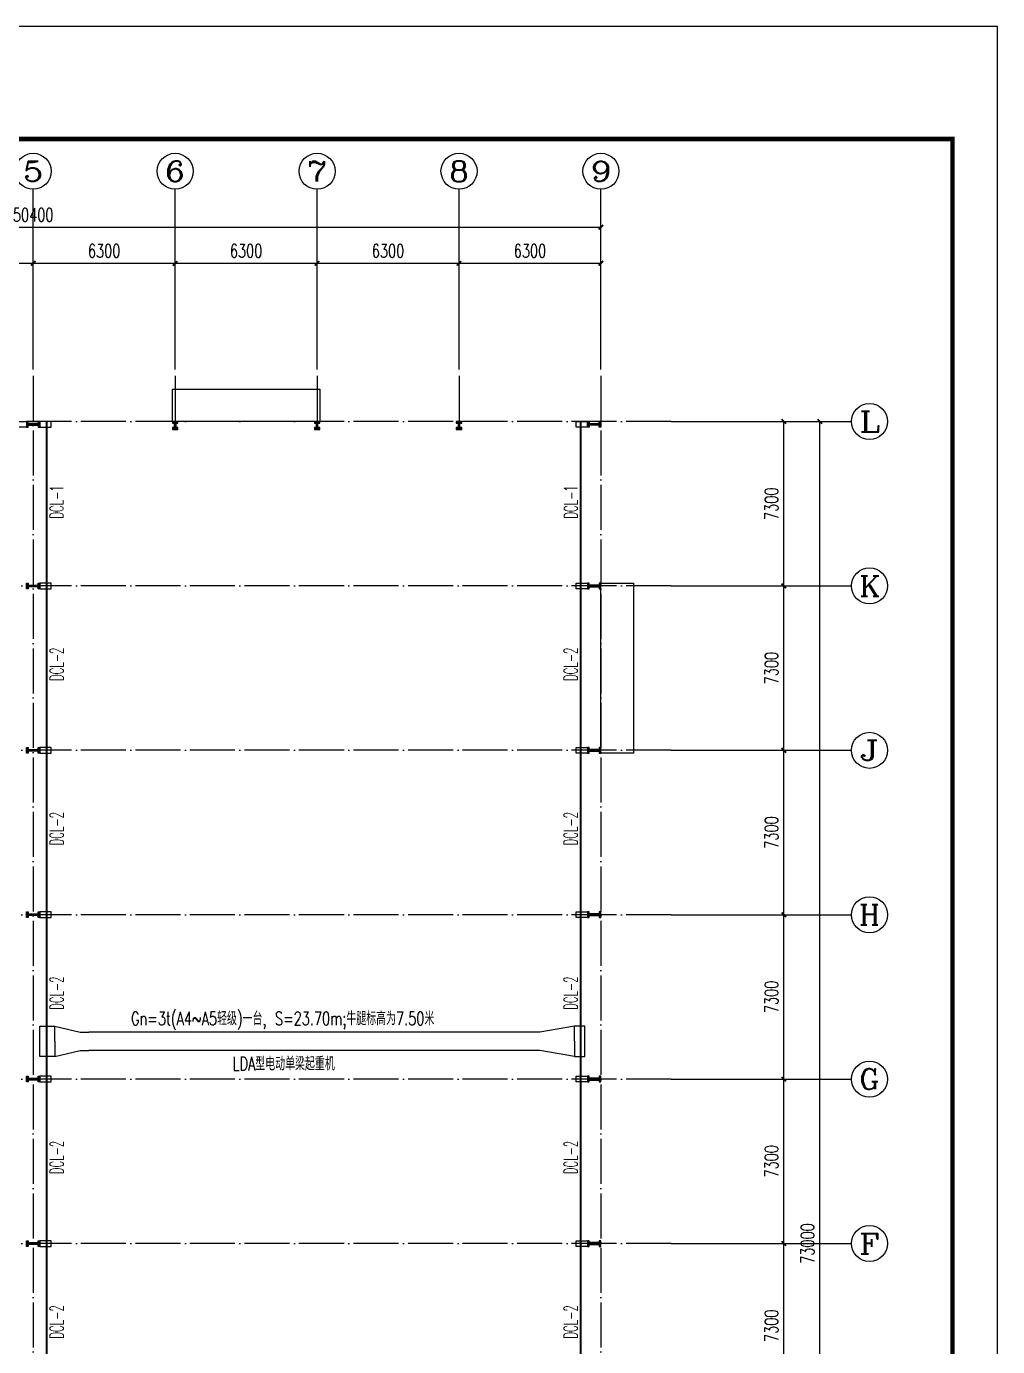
# Model space of a CAD drawing. Extents: x 37237700 to 37865026, y 138877 to 347670.
# Drawn here: x 37727363 to 37770466, y 289050 to 347670 of the extents above; entities that cross this region are included whole.
import ezdxf
from ezdxf.enums import TextEntityAlignment as Align

# ---------------------------------------------------------------- set-up
doc = ezdxf.new("R2010")
doc.units = 0
doc.header["$LTSCALE"] = 1000
doc.header["$MEASUREMENT"] = 0
doc.linetypes.add('ACAD_ISO04W100', pattern=[30.5, 24, -3, 0.5, -3])
doc.linetypes.add('DOTE', pattern=[2.42, 2, -0.2, 0.02, -0.2])
doc.layers.get('0').update_dxf_attribs({"linetype": 'CONTINUOUS'})
doc.layers.get('DEFPOINTS').update_dxf_attribs({"linetype": 'CONTINUOUS'})
for name, color, linetype in [('AXIS', 3, 'CONTINUOUS'), ('AXIS_TEXT', 7, 'CONTINUOUS'), ('DOTE', 1, 'ACAD_ISO04W100'), ('PUB_TEXT', 7, 'CONTINUOUS'), ('PUB_TITLE', 4, 'CONTINUOUS')]:
    doc.layers.add(name, color=color, linetype=linetype)
doc.styles.add('_HZTXT', font='txt.shx', dxfattribs={"width": 0.8, "bigfont": 'hztxt.shx'})
doc.styles.add('_SIMPLEX', font='SIMPLEX', dxfattribs={"width": 0.8})
doc.styles.add('_TCH_AXIS', font='COMPLEX', dxfattribs={"bigfont": 'GBCBIG'})
doc.styles.add('_TCH_DIM_T3', font='SIMPLEX', dxfattribs={"width": 0.705882, "bigfont": 'GBCBIG'})
doc.styles.add('COMPLEX', font='COMPLEX')
doc.dimstyles.new('_TCH_ARCH&&200', dxfattribs={"dimtxt": 595, "dimasz": 200, "dimexe": 500, "dimexo": 600, "dimgap": 252.5, "dimtad": 1, "dimdec": 0, "dimzin": 0, "dimdsep": 46, "dimtxsty": '_TCH_DIM_T3', "dimblk": 'ARCHTICK', "dimcen": 0.09, "dimclrt": 7, "dimazin": 2, "dimtfac": 1, "dimtdec": 0, "dimtix": 1, "dimtmove": 2, "dimatfit": 3, "dimfxl": 1, "dimtolj": 1, "dimtzin": 0, "dimarcsym": 0})

# ---------------------------------------------------------------- blocks, each defined once
blk = doc.blocks.new('*U125')
blk.add_lwpolyline([(-250, 125), (-250, -125), (250, -125), (250, 125)], close=True)
blk = doc.blocks.new('*U126')
at = {"color": 0, "linetype": 'ByBlock', "lineweight": -2}
for p in [(0, 58400), (0, 51100), (0, 43800), (0, 36500), (0, 29200)]:
    blk.add_blockref('*U125', p, dxfattribs=at)
blk = doc.blocks.new('*U127')
at = {"layer": 'PUB_TEXT', "style": '_SIMPLEX', "width": 0.55}
blk.add_text('DCL-2', height=600, rotation=90, dxfattribs=at).set_placement((300, -778))
blk = doc.blocks.new('*U128')
at = {"color": 0, "linetype": 'ByBlock', "lineweight": -2}
for p in [(0, 51100), (0, 43800), (0, 36500), (0, 29200), (0, 21900), (0, 14600), (0, 7300), (0, 0)]:
    blk.add_blockref('*U127', p, dxfattribs=at)
blk = doc.blocks.new('*U129')
blk.add_lwpolyline([(-250, 125), (-250, -125), (250, -125), (250, 125)], close=True)
blk = doc.blocks.new('*U130')
at = {"color": 0, "linetype": 'ByBlock', "lineweight": -2}
for p in [(0, 58400), (0, 51100), (0, 43800), (0, 36500), (0, 29200)]:
    blk.add_blockref('*U129', p, dxfattribs=at)
blk = doc.blocks.new('_ArchTick')
at = {"color": 0, "linetype": 'ByBlock', "const_width": 0.4}
blk.add_lwpolyline([(-0.5, -0.5), (0.5, 0.5)], dxfattribs=at)
blk = doc.blocks.new('*D2002')
at = {"layer": 'AXIS', "color": 0, "lineweight": -2}
for p, q in [((37756580, 293626), (37761480, 293626)), ((37760980, 286326), (37760980, 293626)), ((37756580, 286326), (37761480, 286326))]:
    blk.add_line(p, q, dxfattribs=at)
at = {"layer": 'DEFPOINTS', "color": 0}
for p in [(37755980, 293626), (37760980, 293626), (37755980, 286326)]:
    blk.add_point(p, dxfattribs=at)
at = {"layer": 'AXIS', "color": 0, "lineweight": -2, "xscale": 200, "yscale": 200, "zscale": 200}
for p, rotation in [((37760980, 293626), 90), ((37760980, 286326), 270)]:
    blk.add_blockref('_ArchTick', p, dxfattribs=dict(at, rotation=rotation))
at = {"layer": 'AXIS', "color": 7, "insert": (37760430, 289976), "char_height": 595, "attachment_point": 5, "rotation": 90, "style": '_TCH_DIM_T3'}
blk.add_mtext('\\A1;7300', dxfattribs=at)
blk = doc.blocks.new('*D2003')
at = {"layer": 'AXIS', "color": 0, "lineweight": -2}
for p, q in [((37756580, 300926), (37761480, 300926)), ((37760980, 293626), (37760980, 300926)), ((37756580, 293626), (37761480, 293626))]:
    blk.add_line(p, q, dxfattribs=at)
at = {"layer": 'DEFPOINTS', "color": 0}
for p in [(37755980, 300926), (37760980, 300926), (37755980, 293626)]:
    blk.add_point(p, dxfattribs=at)
at = {"layer": 'AXIS', "color": 0, "lineweight": -2, "xscale": 200, "yscale": 200, "zscale": 200}
for p, rotation in [((37760980, 300926), 90), ((37760980, 293626), 270)]:
    blk.add_blockref('_ArchTick', p, dxfattribs=dict(at, rotation=rotation))
at = {"layer": 'AXIS', "color": 7, "insert": (37760430, 297276), "char_height": 595, "attachment_point": 5, "rotation": 90, "style": '_TCH_DIM_T3'}
blk.add_mtext('\\A1;7300', dxfattribs=at)
blk = doc.blocks.new('*D2004')
at = {"layer": 'AXIS', "color": 0, "lineweight": -2}
for p, q in [((37756580, 308226), (37761480, 308226)), ((37760980, 300926), (37760980, 308226)), ((37756580, 300926), (37761480, 300926))]:
    blk.add_line(p, q, dxfattribs=at)
at = {"layer": 'DEFPOINTS', "color": 0}
for p in [(37755980, 308226), (37760980, 308226), (37755980, 300926)]:
    blk.add_point(p, dxfattribs=at)
at = {"layer": 'AXIS', "color": 0, "lineweight": -2, "xscale": 200, "yscale": 200, "zscale": 200}
for p, rotation in [((37760980, 308226), 90), ((37760980, 300926), 270)]:
    blk.add_blockref('_ArchTick', p, dxfattribs=dict(at, rotation=rotation))
at = {"layer": 'AXIS', "color": 7, "insert": (37760430, 304576), "char_height": 595, "attachment_point": 5, "rotation": 90, "style": '_TCH_DIM_T3'}
blk.add_mtext('\\A1;7300', dxfattribs=at)
blk = doc.blocks.new('*D2005')
at = {"layer": 'AXIS', "color": 0, "lineweight": -2}
for p, q in [((37756580, 315526), (37761480, 315526)), ((37760980, 308226), (37760980, 315526)), ((37756580, 308226), (37761480, 308226))]:
    blk.add_line(p, q, dxfattribs=at)
at = {"layer": 'DEFPOINTS', "color": 0}
for p in [(37755980, 315526), (37760980, 315526), (37755980, 308226)]:
    blk.add_point(p, dxfattribs=at)
at = {"layer": 'AXIS', "color": 0, "lineweight": -2, "xscale": 200, "yscale": 200, "zscale": 200}
for p, rotation in [((37760980, 315526), 90), ((37760980, 308226), 270)]:
    blk.add_blockref('_ArchTick', p, dxfattribs=dict(at, rotation=rotation))
at = {"layer": 'AXIS', "color": 7, "insert": (37760430, 311876), "char_height": 595, "attachment_point": 5, "rotation": 90, "style": '_TCH_DIM_T3'}
blk.add_mtext('\\A1;7300', dxfattribs=at)
blk = doc.blocks.new('*D2006')
at = {"layer": 'AXIS', "color": 0, "lineweight": -2}
for p, q in [((37756580, 322826), (37761480, 322826)), ((37760980, 315526), (37760980, 322826)), ((37756580, 315526), (37761480, 315526))]:
    blk.add_line(p, q, dxfattribs=at)
at = {"layer": 'DEFPOINTS', "color": 0}
for p in [(37755980, 322826), (37760980, 322826), (37755980, 315526)]:
    blk.add_point(p, dxfattribs=at)
at = {"layer": 'AXIS', "color": 0, "lineweight": -2, "xscale": 200, "yscale": 200, "zscale": 200}
for p, rotation in [((37760980, 322826), 90), ((37760980, 315526), 270)]:
    blk.add_blockref('_ArchTick', p, dxfattribs=dict(at, rotation=rotation))
at = {"layer": 'AXIS', "color": 7, "insert": (37760430, 319176), "char_height": 595, "attachment_point": 5, "rotation": 90, "style": '_TCH_DIM_T3'}
blk.add_mtext('\\A1;7300', dxfattribs=at)
blk = doc.blocks.new('*D2007')
at = {"layer": 'AXIS', "color": 0, "lineweight": -2}
for p, q in [((37756580, 330126), (37761480, 330126)), ((37760980, 322826), (37760980, 330126)), ((37756580, 322826), (37761480, 322826))]:
    blk.add_line(p, q, dxfattribs=at)
at = {"layer": 'DEFPOINTS', "color": 0}
for p in [(37755980, 330126), (37760980, 330126), (37755980, 322826)]:
    blk.add_point(p, dxfattribs=at)
at = {"layer": 'AXIS', "color": 0, "lineweight": -2, "xscale": 200, "yscale": 200, "zscale": 200}
for p, rotation in [((37760980, 330126), 90), ((37760980, 322826), 270)]:
    blk.add_blockref('_ArchTick', p, dxfattribs=dict(at, rotation=rotation))
at = {"layer": 'AXIS', "color": 7, "insert": (37760430, 326476), "char_height": 595, "attachment_point": 5, "rotation": 90, "style": '_TCH_DIM_T3'}
blk.add_mtext('\\A1;7300', dxfattribs=at)
blk = doc.blocks.new('*D2008')
at = {"layer": 'AXIS', "color": 0, "lineweight": -2}
for p, q in [((37756580, 330126), (37763080, 330126)), ((37762580, 257126), (37762580, 330126)), ((37756580, 257126), (37763080, 257126))]:
    blk.add_line(p, q, dxfattribs=at)
at = {"layer": 'DEFPOINTS', "color": 0}
for p in [(37755980, 330126), (37762580, 330126), (37755980, 257126)]:
    blk.add_point(p, dxfattribs=at)
at = {"layer": 'AXIS', "color": 0, "lineweight": -2, "xscale": 200, "yscale": 200, "zscale": 200}
for p, rotation in [((37762580, 330126), 90), ((37762580, 257126), 270)]:
    blk.add_blockref('_ArchTick', p, dxfattribs=dict(at, rotation=rotation))
at = {"layer": 'AXIS', "color": 7, "insert": (37762030, 293626), "char_height": 595, "attachment_point": 5, "rotation": 90, "style": '_TCH_DIM_T3'}
blk.add_mtext('\\A1;73000', dxfattribs=at)
blk = doc.blocks.new('*D2021')
at = {"layer": 'AXIS', "color": 0, "lineweight": -2}
for p, q in [((37721363, 332751), (37721363, 337651)), ((37721363, 337151), (37727663, 337151)), ((37727663, 332751), (37727663, 337651))]:
    blk.add_line(p, q, dxfattribs=at)
at = {"layer": 'DEFPOINTS', "color": 0}
for p in [(37727663, 337151), (37721363, 332151), (37727663, 332151)]:
    blk.add_point(p, dxfattribs=at)
at = {"layer": 'AXIS', "color": 0, "lineweight": -2, "xscale": 200, "yscale": 200, "zscale": 200, "rotation": 180}
blk.add_blockref('_ArchTick', (37721363, 337151), dxfattribs=at)
at = {"layer": 'AXIS', "color": 0, "lineweight": -2, "xscale": 200, "yscale": 200, "zscale": 200}
blk.add_blockref('_ArchTick', (37727663, 337151), dxfattribs=at)
at = {"layer": 'AXIS', "color": 7, "insert": (37724513, 337701), "char_height": 595, "attachment_point": 5, "style": '_TCH_DIM_T3'}
blk.add_mtext('\\A1;6300', dxfattribs=at)
blk = doc.blocks.new('*D2022')
at = {"layer": 'AXIS', "color": 0, "lineweight": -2}
for p, q in [((37727663, 332751), (37727663, 337651)), ((37727663, 337151), (37733963, 337151)), ((37733963, 332751), (37733963, 337651))]:
    blk.add_line(p, q, dxfattribs=at)
at = {"layer": 'DEFPOINTS', "color": 0}
for p in [(37733963, 337151), (37727663, 332151), (37733963, 332151)]:
    blk.add_point(p, dxfattribs=at)
at = {"layer": 'AXIS', "color": 0, "lineweight": -2, "xscale": 200, "yscale": 200, "zscale": 200, "rotation": 180}
blk.add_blockref('_ArchTick', (37727663, 337151), dxfattribs=at)
at = {"layer": 'AXIS', "color": 0, "lineweight": -2, "xscale": 200, "yscale": 200, "zscale": 200}
blk.add_blockref('_ArchTick', (37733963, 337151), dxfattribs=at)
at = {"layer": 'AXIS', "color": 7, "insert": (37730813, 337701), "char_height": 595, "attachment_point": 5, "style": '_TCH_DIM_T3'}
blk.add_mtext('\\A1;6300', dxfattribs=at)
blk = doc.blocks.new('*D2023')
at = {"layer": 'AXIS', "color": 0, "lineweight": -2}
for p, q in [((37733963, 332751), (37733963, 337651)), ((37733963, 337151), (37740263, 337151)), ((37740263, 332751), (37740263, 337651))]:
    blk.add_line(p, q, dxfattribs=at)
at = {"layer": 'DEFPOINTS', "color": 0}
for p in [(37740263, 337151), (37733963, 332151), (37740263, 332151)]:
    blk.add_point(p, dxfattribs=at)
at = {"layer": 'AXIS', "color": 0, "lineweight": -2, "xscale": 200, "yscale": 200, "zscale": 200, "rotation": 180}
blk.add_blockref('_ArchTick', (37733963, 337151), dxfattribs=at)
at = {"layer": 'AXIS', "color": 0, "lineweight": -2, "xscale": 200, "yscale": 200, "zscale": 200}
blk.add_blockref('_ArchTick', (37740263, 337151), dxfattribs=at)
at = {"layer": 'AXIS', "color": 7, "insert": (37737113, 337701), "char_height": 595, "attachment_point": 5, "style": '_TCH_DIM_T3'}
blk.add_mtext('\\A1;6300', dxfattribs=at)
blk = doc.blocks.new('*D2024')
at = {"layer": 'AXIS', "color": 0, "lineweight": -2}
for p, q in [((37740263, 332751), (37740263, 337651)), ((37740263, 337151), (37746563, 337151)), ((37746563, 332751), (37746563, 337651))]:
    blk.add_line(p, q, dxfattribs=at)
at = {"layer": 'DEFPOINTS', "color": 0}
for p in [(37746563, 337151), (37740263, 332151), (37746563, 332151)]:
    blk.add_point(p, dxfattribs=at)
at = {"layer": 'AXIS', "color": 0, "lineweight": -2, "xscale": 200, "yscale": 200, "zscale": 200, "rotation": 180}
blk.add_blockref('_ArchTick', (37740263, 337151), dxfattribs=at)
at = {"layer": 'AXIS', "color": 0, "lineweight": -2, "xscale": 200, "yscale": 200, "zscale": 200}
blk.add_blockref('_ArchTick', (37746563, 337151), dxfattribs=at)
at = {"layer": 'AXIS', "color": 7, "insert": (37743413, 337701), "char_height": 595, "attachment_point": 5, "style": '_TCH_DIM_T3'}
blk.add_mtext('\\A1;6300', dxfattribs=at)
blk = doc.blocks.new('*D2025')
at = {"layer": 'AXIS', "color": 0, "lineweight": -2}
for p, q in [((37746563, 332751), (37746563, 337651)), ((37746563, 337151), (37752863, 337151)), ((37752863, 332751), (37752863, 337651))]:
    blk.add_line(p, q, dxfattribs=at)
at = {"layer": 'DEFPOINTS', "color": 0}
for p in [(37752863, 337151), (37746563, 332151), (37752863, 332151)]:
    blk.add_point(p, dxfattribs=at)
at = {"layer": 'AXIS', "color": 0, "lineweight": -2, "xscale": 200, "yscale": 200, "zscale": 200, "rotation": 180}
blk.add_blockref('_ArchTick', (37746563, 337151), dxfattribs=at)
at = {"layer": 'AXIS', "color": 0, "lineweight": -2, "xscale": 200, "yscale": 200, "zscale": 200}
blk.add_blockref('_ArchTick', (37752863, 337151), dxfattribs=at)
at = {"layer": 'AXIS', "color": 7, "insert": (37749713, 337701), "char_height": 595, "attachment_point": 5, "style": '_TCH_DIM_T3'}
blk.add_mtext('\\A1;6300', dxfattribs=at)
blk = doc.blocks.new('*D2026')
at = {"layer": 'AXIS', "color": 0, "lineweight": -2}
for p, q in [((37702463, 332751), (37702463, 339251)), ((37752863, 332751), (37752863, 339251)), ((37702463, 338751), (37752863, 338751))]:
    blk.add_line(p, q, dxfattribs=at)
at = {"layer": 'DEFPOINTS', "color": 0}
for p in [(37752863, 338751), (37702463, 332151), (37752863, 332151)]:
    blk.add_point(p, dxfattribs=at)
at = {"layer": 'AXIS', "color": 0, "lineweight": -2, "xscale": 200, "yscale": 200, "zscale": 200, "rotation": 180}
blk.add_blockref('_ArchTick', (37702463, 338751), dxfattribs=at)
at = {"layer": 'AXIS', "color": 0, "lineweight": -2, "xscale": 200, "yscale": 200, "zscale": 200}
blk.add_blockref('_ArchTick', (37752863, 338751), dxfattribs=at)
at = {"layer": 'AXIS', "color": 7, "insert": (37727663, 339301), "char_height": 595, "attachment_point": 5, "style": '_TCH_DIM_T3'}
blk.add_mtext('\\A1;50400', dxfattribs=at)
blk = doc.blocks.new('_AXISO')
blk.add_circle((0, 0), 0.5)
at = {"layer": 'AXIS_TEXT', "style": 'COMPLEX', "width": 1.041667}
blk.add_attdef('A', text='', height=0.56, dxfattribs=at).set_placement((-0.25, -0.28), (0.25, -0.28), align=Align.FIT)

msp = doc.modelspace()

# ---------------------------------------------------------------- hatches: boundary and pattern name
for points in [[(37727882.8, 329875.5), (37727962.8, 329875.5), (37727962.8, 330125.5), (37727882.8, 330125.5), (37727882.8, 330040.5), (37727442.8, 330040.5), (37727442.8, 330125.5), (37727362.8, 330125.5), (37727362.8, 329875.5), (37727442.8, 329875.5), (37727442.8, 329960.5), (37727882.8, 329960.5)], [(37733842.8, 329855.5), (37733842.8, 329775.5), (37734082.8, 329775.5), (37734082.8, 329855.5), (37734002.8, 329855.5), (37734002.8, 330045.5), (37734082.8, 330045.5), (37734082.8, 330125.5), (37733842.8, 330125.5), (37733842.8, 330045.5), (37733922.8, 330045.5), (37733922.8, 329855.5)], [(37740142.8, 329855.5), (37740142.8, 329775.5), (37740382.8, 329775.5), (37740382.8, 329855.5), (37740302.8, 329855.5), (37740302.8, 330045.5), (37740382.8, 330045.5), (37740382.8, 330125.5), (37740142.8, 330125.5), (37740142.8, 330045.5), (37740222.8, 330045.5), (37740222.8, 329855.5)], [(37746442.8, 329855.5), (37746442.8, 329775.5), (37746682.8, 329775.5), (37746682.8, 329855.5), (37746602.8, 329855.5), (37746602.8, 330045.5), (37746682.8, 330045.5), (37746682.8, 330125.5), (37746442.8, 330125.5), (37746442.8, 330045.5), (37746522.8, 330045.5), (37746522.8, 329855.5)], [(37752342.8, 329875.5), (37752262.8, 329875.5), (37752262.8, 330125.5), (37752342.8, 330125.5), (37752342.8, 330040.5), (37752782.8, 330040.5), (37752782.8, 330125.5), (37752862.8, 330125.5), (37752862.8, 329875.5), (37752782.8, 329875.5), (37752782.8, 329960.5), (37752342.8, 329960.5)], [(37727882.8, 322950.5), (37727962.8, 322950.5), (37727962.8, 322700.5), (37727882.8, 322700.5), (37727882.8, 322785.5), (37727442.8, 322785.5), (37727442.8, 322700.5), (37727362.8, 322700.5), (37727362.8, 322950.5), (37727442.8, 322950.5), (37727442.8, 322865.5), (37727882.8, 322865.5)], [(37752342.8, 322950.5), (37752262.8, 322950.5), (37752262.8, 322700.5), (37752342.8, 322700.5), (37752342.8, 322785.5), (37752782.8, 322785.5), (37752782.8, 322700.5), (37752862.8, 322700.5), (37752862.8, 322950.5), (37752782.8, 322950.5), (37752782.8, 322865.5), (37752342.8, 322865.5)], [(37727882.8, 315650.5), (37727962.8, 315650.5), (37727962.8, 315400.5), (37727882.8, 315400.5), (37727882.8, 315485.5), (37727442.8, 315485.5), (37727442.8, 315400.5), (37727362.8, 315400.5), (37727362.8, 315650.5), (37727442.8, 315650.5), (37727442.8, 315565.5), (37727882.8, 315565.5)], [(37752342.8, 315650.5), (37752262.8, 315650.5), (37752262.8, 315400.5), (37752342.8, 315400.5), (37752342.8, 315485.5), (37752782.8, 315485.5), (37752782.8, 315400.5), (37752862.8, 315400.5), (37752862.8, 315650.5), (37752782.8, 315650.5), (37752782.8, 315565.5), (37752342.8, 315565.5)], [(37727882.8, 308350.5), (37727962.8, 308350.5), (37727962.8, 308100.5), (37727882.8, 308100.5), (37727882.8, 308185.5), (37727442.8, 308185.5), (37727442.8, 308100.5), (37727362.8, 308100.5), (37727362.8, 308350.5), (37727442.8, 308350.5), (37727442.8, 308265.5), (37727882.8, 308265.5)], [(37752342.8, 308350.5), (37752262.8, 308350.5), (37752262.8, 308100.5), (37752342.8, 308100.5), (37752342.8, 308185.5), (37752782.8, 308185.5), (37752782.8, 308100.5), (37752862.8, 308100.5), (37752862.8, 308350.5), (37752782.8, 308350.5), (37752782.8, 308265.5), (37752342.8, 308265.5)], [(37727882.8, 301050.5), (37727962.8, 301050.5), (37727962.8, 300800.5), (37727882.8, 300800.5), (37727882.8, 300885.5), (37727442.8, 300885.5), (37727442.8, 300800.5), (37727362.8, 300800.5), (37727362.8, 301050.5), (37727442.8, 301050.5), (37727442.8, 300965.5), (37727882.8, 300965.5)], [(37752342.8, 301050.5), (37752262.8, 301050.5), (37752262.8, 300800.5), (37752342.8, 300800.5), (37752342.8, 300885.5), (37752782.8, 300885.5), (37752782.8, 300800.5), (37752862.8, 300800.5), (37752862.8, 301050.5), (37752782.8, 301050.5), (37752782.8, 300965.5), (37752342.8, 300965.5)], [(37727882.8, 293750.5), (37727962.8, 293750.5), (37727962.8, 293500.5), (37727882.8, 293500.5), (37727882.8, 293585.5), (37727442.8, 293585.5), (37727442.8, 293500.5), (37727362.8, 293500.5), (37727362.8, 293750.5), (37727442.8, 293750.5), (37727442.8, 293665.5), (37727882.8, 293665.5)], [(37752342.8, 293750.5), (37752262.8, 293750.5), (37752262.8, 293500.5), (37752342.8, 293500.5), (37752342.8, 293585.5), (37752782.8, 293585.5), (37752782.8, 293500.5), (37752862.8, 293500.5), (37752862.8, 293750.5), (37752782.8, 293750.5), (37752782.8, 293665.5), (37752342.8, 293665.5)]]:
    msp.add_hatch(color=256).paths.add_polyline_path(points)

# ---------------------------------------------------------------- linework, layer by layer
for points in [[(37740382.8, 330125.5), (37733842.8, 330125.5), (37733842.8, 331565.5), (37740382.8, 331565.5)], [(37727362.8, 330125.5), (37727362.8, 329875.5), (37726862.8, 329875.5), (37726862.8, 330125.5)], [(37727962.8, 330125.5), (37727962.8, 329875.5), (37728462.8, 329875.5), (37728462.8, 330125.5)], [(37752262.8, 330125.5), (37752262.8, 329875.5), (37751762.8, 329875.5), (37751762.8, 330125.5)], [(37752862.8, 315400.5), (37752862.8, 322950.5), (37754302.8, 322950.5), (37754302.8, 315400.5)]]:
    msp.add_lwpolyline(points, close=True)
for points in [[(37727882.8, 329875.5), (37727962.8, 329875.5), (37727962.8, 330125.5), (37727882.8, 330125.5), (37727882.8, 330040.5), (37727442.8, 330040.5), (37727442.8, 330125.5), (37727362.8, 330125.5), (37727362.8, 329875.5), (37727442.8, 329875.5), (37727442.8, 329960.5), (37727882.8, 329960.5), (37727882.8, 329875.5)], [(37733842.8, 329855.5), (37733842.8, 329775.5), (37734082.8, 329775.5), (37734082.8, 329855.5), (37734002.8, 329855.5), (37734002.8, 330045.5), (37734082.8, 330045.5), (37734082.8, 330125.5), (37733842.8, 330125.5), (37733842.8, 330045.5), (37733922.8, 330045.5), (37733922.8, 329855.5), (37733842.8, 329855.5)], [(37740142.8, 329855.5), (37740142.8, 329775.5), (37740382.8, 329775.5), (37740382.8, 329855.5), (37740302.8, 329855.5), (37740302.8, 330045.5), (37740382.8, 330045.5), (37740382.8, 330125.5), (37740142.8, 330125.5), (37740142.8, 330045.5), (37740222.8, 330045.5), (37740222.8, 329855.5), (37740142.8, 329855.5)], [(37746442.8, 329855.5), (37746442.8, 329775.5), (37746682.8, 329775.5), (37746682.8, 329855.5), (37746602.8, 329855.5), (37746602.8, 330045.5), (37746682.8, 330045.5), (37746682.8, 330125.5), (37746442.8, 330125.5), (37746442.8, 330045.5), (37746522.8, 330045.5), (37746522.8, 329855.5), (37746442.8, 329855.5)], [(37752342.8, 329875.5), (37752262.8, 329875.5), (37752262.8, 330125.5), (37752342.8, 330125.5), (37752342.8, 330040.5), (37752782.8, 330040.5), (37752782.8, 330125.5), (37752862.8, 330125.5), (37752862.8, 329875.5), (37752782.8, 329875.5), (37752782.8, 329960.5), (37752342.8, 329960.5), (37752342.8, 329875.5)], [(37727882.8, 322950.5), (37727962.8, 322950.5), (37727962.8, 322700.5), (37727882.8, 322700.5), (37727882.8, 322785.5), (37727442.8, 322785.5), (37727442.8, 322700.5), (37727362.8, 322700.5), (37727362.8, 322950.5), (37727442.8, 322950.5), (37727442.8, 322865.5), (37727882.8, 322865.5), (37727882.8, 322950.5)], [(37752342.8, 322950.5), (37752262.8, 322950.5), (37752262.8, 322700.5), (37752342.8, 322700.5), (37752342.8, 322785.5), (37752782.8, 322785.5), (37752782.8, 322700.5), (37752862.8, 322700.5), (37752862.8, 322950.5), (37752782.8, 322950.5), (37752782.8, 322865.5), (37752342.8, 322865.5), (37752342.8, 322950.5)], [(37727882.8, 315650.5), (37727962.8, 315650.5), (37727962.8, 315400.5), (37727882.8, 315400.5), (37727882.8, 315485.5), (37727442.8, 315485.5), (37727442.8, 315400.5), (37727362.8, 315400.5), (37727362.8, 315650.5), (37727442.8, 315650.5), (37727442.8, 315565.5), (37727882.8, 315565.5), (37727882.8, 315650.5)], [(37752342.8, 315650.5), (37752262.8, 315650.5), (37752262.8, 315400.5), (37752342.8, 315400.5), (37752342.8, 315485.5), (37752782.8, 315485.5), (37752782.8, 315400.5), (37752862.8, 315400.5), (37752862.8, 315650.5), (37752782.8, 315650.5), (37752782.8, 315565.5), (37752342.8, 315565.5), (37752342.8, 315650.5)], [(37727882.8, 308350.5), (37727962.8, 308350.5), (37727962.8, 308100.5), (37727882.8, 308100.5), (37727882.8, 308185.5), (37727442.8, 308185.5), (37727442.8, 308100.5), (37727362.8, 308100.5), (37727362.8, 308350.5), (37727442.8, 308350.5), (37727442.8, 308265.5), (37727882.8, 308265.5), (37727882.8, 308350.5)], [(37752342.8, 308350.5), (37752262.8, 308350.5), (37752262.8, 308100.5), (37752342.8, 308100.5), (37752342.8, 308185.5), (37752782.8, 308185.5), (37752782.8, 308100.5), (37752862.8, 308100.5), (37752862.8, 308350.5), (37752782.8, 308350.5), (37752782.8, 308265.5), (37752342.8, 308265.5), (37752342.8, 308350.5)], [(37728618.8, 301937.8), (37727952.1, 301937.8), (37727952.1, 303271.1), (37728618.8, 303271.1)], [(37728618.8, 302604.4), (37728618.8, 303271.1), (37729752.1, 303004.4), (37729752.1, 303004.4), (37730137.8, 303004.4)], [(37751681.8, 302604.4), (37751681.8, 303271.1), (37750148.5, 303004.4), (37750148.5, 303004.4), (37730137.8, 303004.4)], [(37751681.8, 301937.8), (37752148.5, 301937.8), (37752148.5, 303271.1), (37751681.8, 303271.1)], [(37728618.8, 302604.4), (37728618.8, 301937.8), (37729752.1, 302204.4), (37729752.1, 302204.4), (37730137.8, 302204.4)], [(37751681.8, 302604.4), (37751681.8, 301937.8), (37750148.5, 302204.4), (37750148.5, 302204.4), (37730137.8, 302204.4)], [(37727882.8, 301050.5), (37727962.8, 301050.5), (37727962.8, 300800.5), (37727882.8, 300800.5), (37727882.8, 300885.5), (37727442.8, 300885.5), (37727442.8, 300800.5), (37727362.8, 300800.5), (37727362.8, 301050.5), (37727442.8, 301050.5), (37727442.8, 300965.5), (37727882.8, 300965.5), (37727882.8, 301050.5)], [(37752342.8, 301050.5), (37752262.8, 301050.5), (37752262.8, 300800.5), (37752342.8, 300800.5), (37752342.8, 300885.5), (37752782.8, 300885.5), (37752782.8, 300800.5), (37752862.8, 300800.5), (37752862.8, 301050.5), (37752782.8, 301050.5), (37752782.8, 300965.5), (37752342.8, 300965.5), (37752342.8, 301050.5)], [(37727882.8, 293750.5), (37727962.8, 293750.5), (37727962.8, 293500.5), (37727882.8, 293500.5), (37727882.8, 293585.5), (37727442.8, 293585.5), (37727442.8, 293500.5), (37727362.8, 293500.5), (37727362.8, 293750.5), (37727442.8, 293750.5), (37727442.8, 293665.5), (37727882.8, 293665.5), (37727882.8, 293750.5)], [(37752342.8, 293750.5), (37752262.8, 293750.5), (37752262.8, 293500.5), (37752342.8, 293500.5), (37752342.8, 293585.5), (37752782.8, 293585.5), (37752782.8, 293500.5), (37752862.8, 293500.5), (37752862.8, 293750.5), (37752782.8, 293750.5), (37752782.8, 293665.5), (37752342.8, 293665.5), (37752342.8, 293750.5)]]:
    msp.add_lwpolyline(points)
at = {"const_width": 80}
for points in [[(37728262.8, 330125.5), (37728262.8, 257125.5)], [(37751962.8, 330125.5), (37751962.8, 257125.5)]]:
    msp.add_lwpolyline(points, dxfattribs=at)
at = {"layer": 'AXIS'}
for p, q in [((37727662.8, 332436.3), (37727662.8, 340436.3)), ((37733962.8, 332436.3), (37733962.8, 340436.3)), ((37740262.8, 332436.3), (37740262.8, 340436.3)), ((37746562.8, 332436.3), (37746562.8, 340436.3)), ((37752862.8, 332436.3), (37752862.8, 340436.3)), ((37755979.9, 330125.5), (37763979.9, 330125.5)), ((37755979.9, 322825.5), (37763979.9, 322825.5)), ((37755979.9, 315525.5), (37763979.9, 315525.5)), ((37755979.9, 308225.5), (37763979.9, 308225.5)), ((37755979.9, 300925.5), (37763979.9, 300925.5)), ((37755979.9, 293625.5), (37763979.9, 293625.5))]:
    msp.add_line(p, q, dxfattribs=at)
at = {"layer": 'DOTE', "linetype": 'DOTE'}
for p, q in [((37727662.8, 332151.5), (37727662.8, 254198.7)), ((37733962.8, 332151.5), (37733962.8, 330125.5)), ((37740262.8, 332151.5), (37740262.8, 330125.5)), ((37746562.8, 332151.5), (37746562.8, 330125.5)), ((37752862.8, 332151.5), (37752862.8, 254198.7)), ((37755979.9, 330125.5), (37699628.7, 330125.5)), ((37755979.9, 322825.5), (37699628.7, 322825.5)), ((37755979.9, 315525.5), (37699628.7, 315525.5)), ((37755979.9, 308225.5), (37699628.7, 308225.5)), ((37755979.9, 300925.5), (37699628.7, 300925.5)), ((37755979.9, 293625.5), (37699628.7, 293625.5))]:
    msp.add_line(p, q, dxfattribs=at)
at = {"layer": 'PUB_TITLE'}
msp.add_lwpolyline([(37686466.5, 228870), (37770466.5, 228870), (37770466.5, 347670), (37686466.5, 347670)], close=True, dxfattribs=at)
at = {"layer": 'PUB_TITLE', "const_width": 200}
msp.add_lwpolyline([(37688466.5, 230870), (37768466.5, 230870), (37768466.5, 342670), (37688466.5, 342670)], close=True, dxfattribs=at)

# ---------------------------------------------------------------- block references
for name, p in [('*U126', (37728212.8, 264425.5)), ('*U128', (37728705.8, 268280))]:
    msp.add_blockref(name, p)
at = {"xscale": -1}
msp.add_blockref('*U130', (37752012.8, 264425.5), dxfattribs=at)
at = {"layer": 'AXIS'}
ref = msp.add_blockref('_AXISO', (37727662.8, 341236.3), dxfattribs=dict(at, xscale=1600, yscale=1600, zscale=1600))
ref.add_attrib('A', '5', dxfattribs={"layer": 'AXIS_TEXT', "height": 905.1, "style": '_TCH_AXIS', "width": 1.5}).set_placement((37727210.2, 340783.7), (37728115.3, 340783.7), align=Align.FIT)
ref = msp.add_blockref('_AXISO', (37733962.8, 341236.3), dxfattribs=dict(at, xscale=1600, yscale=1600, zscale=1600))
ref.add_attrib('A', '6', dxfattribs={"layer": 'AXIS_TEXT', "height": 905.1, "style": '_TCH_AXIS', "width": 1.5}).set_placement((37733510.2, 340783.7), (37734415.3, 340783.7), align=Align.FIT)
ref = msp.add_blockref('_AXISO', (37740262.8, 341236.3), dxfattribs=dict(at, xscale=1600, yscale=1600, zscale=1600))
ref.add_attrib('A', '7', dxfattribs={"layer": 'AXIS_TEXT', "height": 905.1, "style": '_TCH_AXIS', "width": 1.5}).set_placement((37739810.2, 340783.7), (37740715.3, 340783.7), align=Align.FIT)
ref = msp.add_blockref('_AXISO', (37746562.8, 341236.3), dxfattribs=dict(at, xscale=1600, yscale=1600, zscale=1600))
ref.add_attrib('A', '8', dxfattribs={"layer": 'AXIS_TEXT', "height": 905.1, "style": '_TCH_AXIS', "width": 1.5}).set_placement((37746110.2, 340783.7), (37747015.3, 340783.7), align=Align.FIT)
ref = msp.add_blockref('_AXISO', (37752862.8, 341236.3), dxfattribs=dict(at, xscale=1600, yscale=1600, zscale=1600))
ref.add_attrib('A', '9', dxfattribs={"layer": 'AXIS_TEXT', "height": 905.1, "style": '_TCH_AXIS', "width": 1.5}).set_placement((37752410.2, 340783.7), (37753315.3, 340783.7), align=Align.FIT)
ref = msp.add_blockref('_AXISO', (37764779.9, 330125.5), dxfattribs=dict(at, xscale=1600, yscale=1600, zscale=1600))
ref.add_attrib('A', 'L', dxfattribs={"layer": 'AXIS_TEXT', "height": 905.1, "style": '_TCH_AXIS', "width": 1.4}).set_placement((37764327.4, 329673), (37765232.5, 329673), align=Align.FIT)
ref = msp.add_blockref('_AXISO', (37764779.9, 322825.5), dxfattribs=dict(at, xscale=1600, yscale=1600, zscale=1600))
ref.add_attrib('A', 'K', dxfattribs={"layer": 'AXIS_TEXT', "height": 905.1, "style": '_TCH_AXIS', "width": 1.105263}).set_placement((37764327.4, 322373), (37765232.5, 322373), align=Align.FIT)
ref = msp.add_blockref('_AXISO', (37764779.9, 315525.5), dxfattribs=dict(at, xscale=1600, yscale=1600, zscale=1600))
ref.add_attrib('A', 'J', dxfattribs={"layer": 'AXIS_TEXT', "height": 905.1, "style": '_TCH_AXIS', "width": 1.909091}).set_placement((37764327.4, 315073), (37765232.5, 315073), align=Align.FIT)
ref = msp.add_blockref('_AXISO', (37764779.9, 308225.5), dxfattribs=dict(at, xscale=1600, yscale=1600, zscale=1600))
ref.add_attrib('A', 'H', dxfattribs={"layer": 'AXIS_TEXT', "height": 905.1, "style": '_TCH_AXIS', "width": 1.05}).set_placement((37764327.4, 307773), (37765232.5, 307773), align=Align.FIT)
ref = msp.add_blockref('_AXISO', (37764779.9, 300925.5), dxfattribs=dict(at, xscale=1600, yscale=1600, zscale=1600))
ref.add_attrib('A', 'G', dxfattribs={"layer": 'AXIS_TEXT', "height": 905.1, "style": '_TCH_AXIS', "width": 1.166667}).set_placement((37764327.4, 300473), (37765232.5, 300473), align=Align.FIT)
ref = msp.add_blockref('_AXISO', (37764779.9, 293625.5), dxfattribs=dict(at, xscale=1600, yscale=1600, zscale=1600))
ref.add_attrib('A', 'F', dxfattribs={"layer": 'AXIS_TEXT', "height": 905.1, "style": '_TCH_AXIS', "width": 1.3125}).set_placement((37764327.4, 293173), (37765232.5, 293173), align=Align.FIT)

# ---------------------------------------------------------------- texts
at = {"layer": 'PUB_TEXT', "style": '_SIMPLEX', "width": 0.55}
for s, p in [('DCL-1', (37729000.8, 325812.8)), ('DCL-1', (37751824.8, 325812.8)), ('DCL-2', (37751819.8, 318602.1)), ('DCL-2', (37751819.8, 311302.1)), ('DCL-2', (37751819.8, 304002.1)), ('DCL-2', (37751819.8, 296702.1)), ('DCL-2', (37751819.8, 289402.1))]:
    msp.add_text(s, height=600, rotation=90, dxfattribs=at).set_placement(p)
at = {"layer": 'PUB_TEXT', "style": '_HZTXT', "width": 0.7}
for s, p in [('Gn=3t(A4~A5轻级)一台, S=23.70m;牛腿标高为7.50米', (37732008.7, 303320.4)), ('LDA型电动单梁起重机', (37736512.6, 301311.7))]:
    msp.add_text(s, height=600, dxfattribs=at).set_placement(p)

# ---------------------------------------------------------------- dimensions: what is measured, and where the dimension line sits
at = {"layer": 'AXIS'}
for p1, p2, distance, picture, middle in [((37702462.8, 332151.5), (37752862.8, 332151.5), 6600, '*D2026', (37727662.8, 339301.5)), ((37721362.8, 332151.5), (37727662.8, 332151.5), 5000, '*D2021', (37724512.8, 337701.5)), ((37727662.8, 332151.5), (37733962.8, 332151.5), 5000, '*D2022', (37730812.8, 337701.5)), ((37733962.8, 332151.5), (37740262.8, 332151.5), 5000, '*D2023', (37737112.8, 337701.5)), ((37740262.8, 332151.5), (37746562.8, 332151.5), 5000, '*D2024', (37743412.8, 337701.5)), ((37746562.8, 332151.5), (37752862.8, 332151.5), 5000, '*D2025', (37749712.8, 337701.5)), ((37755979.9, 322825.5), (37755979.9, 330125.5), -5000, '*D2007', (37760429.9, 326475.5)), ((37755979.9, 257125.5), (37755979.9, 330125.5), -6600, '*D2008', (37762029.9, 293625.5)), ((37755979.9, 315525.5), (37755979.9, 322825.5), -5000, '*D2006', (37760429.9, 319175.5)), ((37755979.9, 308225.5), (37755979.9, 315525.5), -5000, '*D2005', (37760429.9, 311875.5)), ((37755979.9, 300925.5), (37755979.9, 308225.5), -5000, '*D2004', (37760429.9, 304575.5)), ((37755979.9, 293625.5), (37755979.9, 300925.5), -5000, '*D2003', (37760429.9, 297275.5)), ((37755979.9, 286325.5), (37755979.9, 293625.5), -5000, '*D2002', (37760429.9, 289975.5))]:
    dim = msp.add_aligned_dim(p1=p1, p2=p2, distance=distance, dimstyle='_TCH_ARCH&&200', dxfattribs=at)
    dim.commit()
    dim.dimension.update_dxf_attribs({"geometry": picture, "text_midpoint": middle})

doc.saveas('drawing.dxf')
